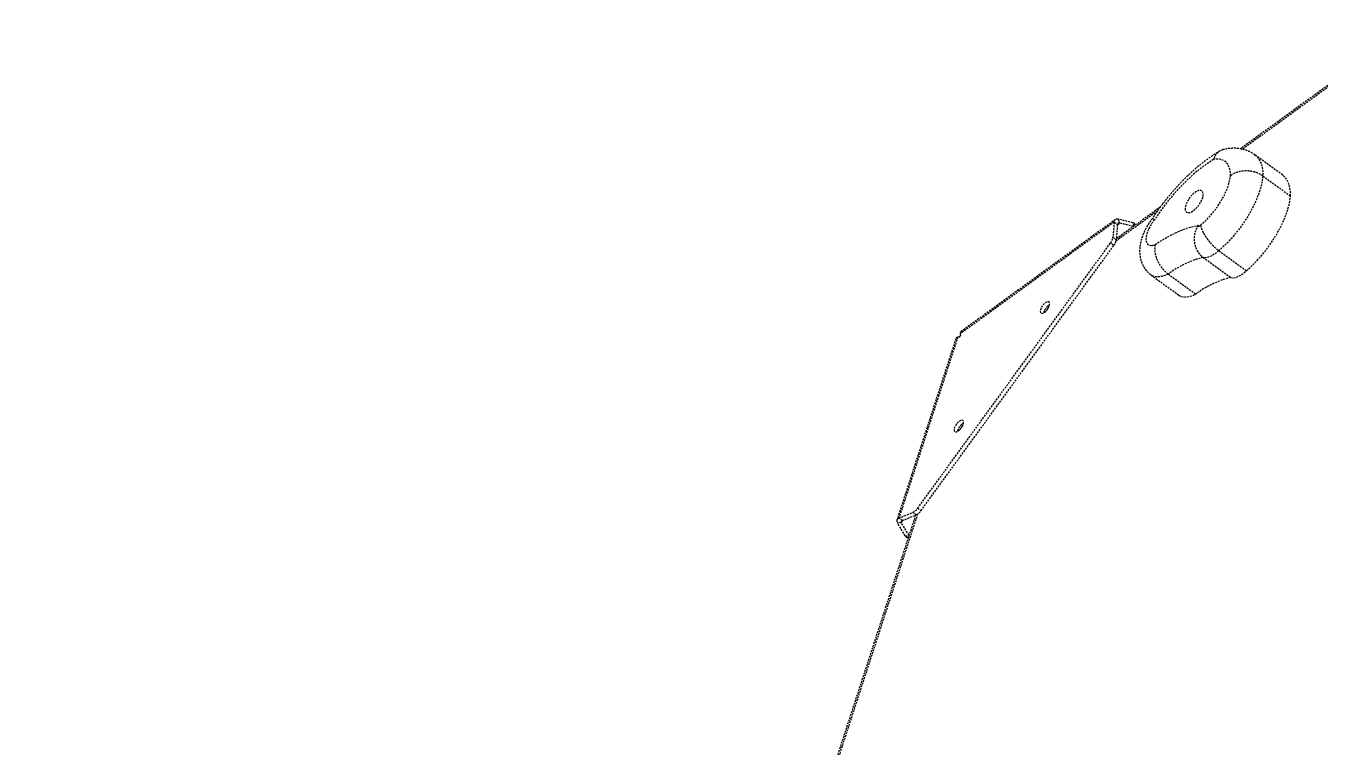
# Model space of a CAD drawing. Header units: millimetres. Extents: x -6061 to 5100, y -3651 to 3328.
# Drawn here: x -2573 to -1726, y 434 to 906 of the extents above; entities that cross this region are included whole.
import ezdxf

# ---------------------------------------------------------------- set-up
doc = ezdxf.new("R2010")
doc.units = ezdxf.units.MM
doc.linetypes.add('HIDDEN', pattern=[1.905, 1.27, -0.635])
for name, color, linetype in [('DIKOM_ОБЪЕКТ', 7, 'Continuous'), ('DIKOM_РАЗМЕР_ЗОНА', 7, 'Continuous'), ('DIKOM_РАЗМЕР_ОБЪЕКТА', 7, 'Continuous')]:
    doc.layers.add(name, color=color, linetype=linetype)
doc.styles.add('style1', font='arialbd.ttf', dxfattribs={"width": 0.8})
doc.dimstyles.new('1-50', dxfattribs={"dimtxt": 300, "dimasz": 200, "dimexe": 100, "dimexo": 0, "dimgap": 100, "dimtad": 1, "dimtxsty": 'style1', "dimcen": 200, "dimclrd": 7, "dimclre": 7, "dimclrt": 7, "dimadec": 1, "dimazin": 2, "dimtfac": 1, "dimtmove": 0, "dimatfit": 2, "dimfxl": 0, "dimlwd": 25, "dimlwe": 18, "dimarcsym": 0})

# ---------------------------------------------------------------- blocks, each defined once
blk = doc.blocks.new('*D0')
at = {"layer": 'Defpoints', "color": 0, "transparency": 16777216}
for p in [(3244.44, 1090.08), (-2954.24, -571.35), (3244.44, -1487.03)]:
    blk.add_point(p, dxfattribs=at)
at = {"layer": 'DIKOM_РАЗМЕР_ОБЪЕКТА', "color": 7, "lineweight": 18, "transparency": 16777216}
for p, q in [((3244.44, 1090.08), (3244.44, -1587.03)), ((-2954.24, -571.35), (-2954.24, -1587.03))]:
    blk.add_line(p, q, dxfattribs=at)
at = {"layer": 'DIKOM_РАЗМЕР_ОБЪЕКТА', "color": 7, "lineweight": 25, "transparency": 16777216}
blk.add_line((-2754.24, -1487.03), (3044.44, -1487.03), dxfattribs=at)
at = {"layer": 'DIKOM_РАЗМЕР_ОБЪЕКТА', "color": 7, "transparency": 16777216}
for points in [[(-2754.24, -1453.69), (-2754.24, -1520.36), (-2954.24, -1487.03)], [(3044.44, -1453.69), (3044.44, -1520.36), (3244.44, -1487.03)]]:
    blk.add_solid(points, dxfattribs=at)
at = {"layer": 'DIKOM_РАЗМЕР_ОБЪЕКТА', "color": 7, "transparency": 16777216, "insert": (279.31, -1118.98), "char_height": 300, "attachment_point": 5, "style": 'style1'}
blk.add_mtext('{\\fArial|b0|i0|c204|p34;\\H1.75x;6200}', dxfattribs=at)
blk = doc.blocks.new('*D1')
at = {"layer": 'Defpoints', "color": 0, "transparency": 16777216}
for p in [(2324.34, 3327.92), (-5419.16, -2822.08), (-1808.64, -2822.08)]:
    blk.add_point(p, dxfattribs=at)
at = {"layer": 'DIKOM_РАЗМЕР_ЗОНА', "color": 7, "lineweight": 18, "transparency": 16777216}
for p, q in [((2324.34, 3327.92), (-5519.16, 3327.92)), ((-1808.64, -2822.08), (-5519.16, -2822.08))]:
    blk.add_line(p, q, dxfattribs=at)
at = {"layer": 'DIKOM_РАЗМЕР_ЗОНА', "color": 7, "lineweight": 25, "transparency": 16777216}
blk.add_line((-5419.16, 3127.92), (-5419.16, -2622.08), dxfattribs=at)
at = {"layer": 'DIKOM_РАЗМЕР_ЗОНА', "color": 7, "transparency": 16777216}
for points in [[(-5452.49, 3127.92), (-5385.83, 3127.92), (-5419.16, 3327.92)], [(-5452.49, -2622.08), (-5385.83, -2622.08), (-5419.16, -2822.08)]]:
    blk.add_solid(points, dxfattribs=at)
at = {"layer": 'DIKOM_РАЗМЕР_ЗОНА', "color": 7, "transparency": 16777216, "insert": (-5787.21, -178.18), "char_height": 300, "attachment_point": 5, "rotation": 90, "style": 'style1'}
blk.add_mtext('{\\fArial|b0|i0|c204|p34;\\H1.75x;6150}', dxfattribs=at)
blk = doc.blocks.new('*D2')
at = {"layer": 'Defpoints', "color": 0, "transparency": 16777216}
for p in [(5097.78, 1174.32), (-4808.91, -571.39), (5097.78, -3550.63)]:
    blk.add_point(p, dxfattribs=at)
at = {"layer": 'DIKOM_РАЗМЕР_ЗОНА', "color": 7, "lineweight": 18, "transparency": 16777216}
for p, q in [((5097.78, 1174.32), (5097.78, -3650.63)), ((-4808.91, -571.39), (-4808.91, -3650.63))]:
    blk.add_line(p, q, dxfattribs=at)
at = {"layer": 'DIKOM_РАЗМЕР_ЗОНА', "color": 7, "lineweight": 25, "transparency": 16777216}
blk.add_line((-4608.91, -3550.63), (4897.78, -3550.63), dxfattribs=at)
at = {"layer": 'DIKOM_РАЗМЕР_ЗОНА', "color": 7, "transparency": 16777216}
for points in [[(-4608.91, -3517.3), (-4608.91, -3583.96), (-4808.91, -3550.63)], [(4897.78, -3517.3), (4897.78, -3583.96), (5097.78, -3550.63)]]:
    blk.add_solid(points, dxfattribs=at)
at = {"layer": 'DIKOM_РАЗМЕР_ЗОНА', "color": 7, "transparency": 16777216, "insert": (864.15, -3182.58), "char_height": 300, "attachment_point": 5, "style": 'style1'}
blk.add_mtext('{\\fArial|b0|i0|c204|p34;\\H1.75x;9900}', dxfattribs=at)
blk = doc.blocks.new('*D3')
at = {"layer": 'Defpoints', "color": 0, "transparency": 16777216}
for p in [(-3174.2, 1527.92), (2804.07, 1527.92), (-2373.39, -1022.08)]:
    blk.add_point(p, dxfattribs=at)
at = {"layer": 'DIKOM_РАЗМЕР_ОБЪЕКТА', "color": 7, "lineweight": 18, "transparency": 16777216}
for p, q in [((2804.07, 1527.92), (-3274.2, 1527.92)), ((-2373.39, -1022.08), (-3274.2, -1022.08))]:
    blk.add_line(p, q, dxfattribs=at)
at = {"layer": 'DIKOM_РАЗМЕР_ОБЪЕКТА', "color": 7, "lineweight": 25, "transparency": 16777216}
blk.add_line((-3174.2, -822.08), (-3174.2, 1327.92), dxfattribs=at)
at = {"layer": 'DIKOM_РАЗМЕР_ОБЪЕКТА', "color": 7, "transparency": 16777216}
for points in [[(-3207.54, 1327.92), (-3140.87, 1327.92), (-3174.2, 1527.92)], [(-3207.54, -822.08), (-3140.87, -822.08), (-3174.2, -1022.08)]]:
    blk.add_solid(points, dxfattribs=at)
at = {"layer": 'DIKOM_РАЗМЕР_ОБЪЕКТА', "color": 7, "transparency": 16777216, "insert": (-3542.25, 166.98), "char_height": 300, "attachment_point": 5, "rotation": 90, "style": 'style1'}
blk.add_mtext('{\\fArial|b0|i0|c204|p34;\\H1.75x;2550}', dxfattribs=at)

msp = doc.modelspace()

# ---------------------------------------------------------------- linework, layer by layer
at = {"layer": 'DIKOM_ОБЪЕКТ', "color": 7, "linetype": 'HIDDEN', "lineweight": 15}
for p, q in [((-1691.062, 887.975), (-1777.615, 825.091)), ((-1690.172, 887.329), (-1776.191, 824.833)), ((-1749.93, 807.986), (-1768.02, 821.129)), ((-1762.852, 807.334), (-1744.762, 794.191)), ((-1831.852, 784.393), (-1859.044, 764.637)), ((-1829.936, 787.077), (-1858.818, 766.093)), ((-1860.268, 777.075), (-1961.126, 703.795)), ((-1859.453, 778.775), (-1960.537, 705.33)), ((-1860.268, 777.075), (-1861.024, 767.206)), ((-1860.268, 777.075), (-1858.097, 775.498)), ((-1858.097, 775.498), (-1858.854, 765.629)), ((-1858.097, 775.498), (-1856.755, 776.472)), ((-1857.584, 779.024), (-1856.755, 776.472)), ((-1847.964, 776.694), (-1857.584, 779.024)), ((-1847.589, 774.252), (-1856.755, 776.472)), ((-1847.251, 774.497), (-1847.964, 776.694)), ((-1846.438, 775.088), (-1846.65, 775.738)), ((-1988.924, 589.592), (-1862.656, 763.392)), ((-1860.485, 761.815), (-1862.656, 763.392)), ((-1861.024, 767.206), (-1858.854, 765.629)), ((-1986.753, 588.015), (-1860.485, 761.815)), ((-1802.014, 753.989), (-1783.924, 740.846)), ((-1791.701, 758.394), (-1773.611, 745.251)), ((-1835.946, 742.346), (-1817.856, 729.202)), ((-1824.888, 743.095), (-1806.798, 729.952)), ((-1961.126, 703.795), (-1960.991, 702.865)), ((-1963.959, 700.62), (-2002.564, 581.791)), ((-1962.681, 701.655), (-2001.199, 583.091)), ((-1961.754, 701.814), (-1962.681, 701.655)), ((-1990.307, 585.107), (-2054.317, 388.104)), ((-1988.992, 585.772), (-2053.428, 387.458)), ((-2001.199, 583.091), (-1992.047, 586.862)), ((-1999.028, 581.514), (-1989.876, 585.284)), ((-1989.876, 585.284), (-1992.047, 586.862)), ((-1988.924, 589.592), (-1986.753, 588.015)), ((-1999.541, 579.937), (-2002.224, 579.936)), ((-1997.035, 571.507), (-2002.224, 579.936)), ((-1999.028, 581.514), (-2001.199, 583.091)), ((-1999.541, 579.937), (-1999.028, 581.514)), ((-1994.596, 571.905), (-1999.541, 579.937)), ((-1997.035, 571.507), (-1994.726, 571.507)), ((-1995.72, 570.552), (-1995.036, 570.552))]:
    msp.add_line(p, q, dxfattribs=at)
at = {"layer": 'DIKOM_ОБЪЕКТ', "color": 7, "linetype": 'HIDDEN', "lineweight": 15, "flags": 128}
for points in [[(-1795.135, 818.125), (-1798.506, 815.982), (-1801.91, 813.578), (-1805.33, 810.927), (-1808.748, 808.043), (-1812.144, 804.942), (-1815.5, 801.64), (-1818.8, 798.155), (-1822.024, 794.506), (-1825.155, 790.712), (-1828.178, 786.793), (-1831.074, 782.771), (-1833.831, 778.667)], [(-1784.051, 807.507), (-1784.152, 809.726), (-1784.496, 811.73), (-1785.081, 813.497), (-1785.9, 815.012), (-1786.946, 816.257), (-1788.208, 817.223), (-1789.674, 817.897), (-1791.328, 818.274), (-1793.154, 818.351), (-1795.135, 818.125)], [(-1768.023, 821.132), (-1767.328, 820.579), (-1765.923, 819.092), (-1764.772, 817.295), (-1763.883, 815.203), (-1763.264, 812.833), (-1762.919, 810.203), (-1762.852, 807.334)], [(-1803.714, 775.046), (-1801.485, 776.963), (-1799.285, 779.088), (-1797.144, 781.396), (-1795.087, 783.857), (-1793.14, 786.441), (-1791.329, 789.115), (-1789.674, 791.846), (-1788.198, 794.599), (-1786.92, 797.34), (-1785.853, 800.035), (-1785.013, 802.649), (-1784.41, 805.15), (-1784.051, 807.507)], [(-1762.852, 807.334), (-1763.215, 804.512), (-1763.818, 801.537), (-1764.657, 798.436), (-1765.725, 795.231), (-1767.014, 791.951), (-1768.513, 788.62), (-1770.21, 785.266), (-1772.091, 781.915), (-1774.141, 778.596), (-1776.344, 775.335), (-1778.682, 772.157), (-1781.135, 769.09), (-1783.685, 766.156), (-1786.31, 763.381), (-1788.989, 760.787), (-1791.701, 758.394)], [(-1744.762, 794.191), (-1744.829, 797.06), (-1745.174, 799.69), (-1745.793, 802.06), (-1746.681, 804.152), (-1747.833, 805.948), (-1749.237, 807.435), (-1749.93, 807.986)], [(-1813.771, 785.964), (-1813.677, 784.911), (-1813.343, 784.091), (-1812.783, 783.538), (-1812.02, 783.272), (-1811.084, 783.307), (-1810.015, 783.639), (-1808.856, 784.256), (-1807.654, 785.132), (-1806.46, 786.232), (-1805.32, 787.51), (-1804.284, 788.914), (-1803.391, 790.386), (-1802.681, 791.867), (-1802.18, 793.295), (-1801.911, 794.613), (-1801.883, 795.766), (-1802.098, 796.707), (-1802.547, 797.397), (-1803.213, 797.809), (-1804.067, 797.925), (-1805.074, 797.74), (-1806.194, 797.263), (-1807.38, 796.513), (-1808.585, 795.52), (-1809.757, 794.325), (-1810.851, 792.977), (-1811.821, 791.532), (-1812.626, 790.047), (-1813.235, 788.585), (-1813.622, 787.205), (-1813.771, 785.964)], [(-1773.611, 745.251), (-1770.899, 747.644), (-1768.22, 750.238), (-1765.594, 753.013), (-1763.045, 755.946), (-1760.591, 759.014), (-1758.254, 762.191), (-1756.051, 765.453), (-1754.001, 768.772), (-1752.12, 772.122), (-1750.423, 775.476), (-1748.924, 778.807), (-1747.635, 782.088), (-1746.567, 785.292), (-1745.728, 788.394), (-1745.125, 791.368), (-1744.762, 794.191)], [(-1833.831, 778.667), (-1835.22, 776.814), (-1836.46, 774.875), (-1837.516, 772.903), (-1838.359, 770.954), (-1838.967, 769.079), (-1839.322, 767.332), (-1839.415, 765.758), (-1839.244, 764.402), (-1838.812, 763.3), (-1838.133, 762.483), (-1837.224, 761.974), (-1836.11, 761.785), (-1834.822, 761.922), (-1833.395, 762.382)], [(-1833.395, 762.382), (-1829.615, 764.845), (-1825.876, 767.066), (-1822.192, 769.037), (-1818.575, 770.752), (-1815.039, 772.204), (-1811.595, 773.388), (-1808.255, 774.301), (-1805.032, 774.938)], [(-1805.032, 774.938), (-1805.032, 774.703), (-1804.968, 774.528), (-1804.843, 774.424), (-1804.665, 774.4), (-1804.448, 774.457), (-1804.206, 774.59), (-1803.956, 774.791), (-1803.714, 775.046)], [(-1791.701, 758.394), (-1793.145, 757.143), (-1794.591, 756.065), (-1796.015, 755.178), (-1797.392, 754.496), (-1798.702, 754.03), (-1799.921, 753.789), (-1801.032, 753.775), (-1802.014, 753.989)], [(-1824.888, 743.095), (-1826.969, 742.167), (-1828.95, 741.531), (-1830.808, 741.194), (-1832.518, 741.161), (-1834.061, 741.432), (-1835.417, 742.003), (-1835.945, 742.345)], [(-1783.924, 740.846), (-1782.942, 740.631), (-1781.831, 740.645), (-1780.611, 740.887), (-1779.302, 741.353), (-1777.924, 742.035), (-1776.501, 742.922), (-1775.055, 744), (-1773.611, 745.251)], [(-1817.856, 729.202), (-1817.327, 728.86), (-1815.971, 728.289), (-1814.428, 728.018), (-1812.718, 728.051), (-1810.86, 728.388), (-1808.879, 729.024), (-1806.798, 729.952)], [(-1905.914, 723.701), (-1906.768, 722.803), (-1907.521, 721.767), (-1908.114, 720.678), (-1908.498, 719.624), (-1908.642, 718.69), (-1908.535, 717.952), (-1908.185, 717.469), (-1907.62, 717.282), (-1906.887, 717.404), (-1906.044, 717.826), (-1905.16, 718.515), (-1904.307, 719.413), (-1903.553, 720.449), (-1902.96, 721.538), (-1902.576, 722.592), (-1902.432, 723.526), (-1902.539, 724.264), (-1902.889, 724.746), (-1903.454, 724.934), (-1904.188, 724.812), (-1905.03, 724.389), (-1905.914, 723.701)], [(-1903.743, 722.124), (-1902.86, 722.812), (-1902.48, 723.033)], [(-1962.34, 646.034), (-1963.193, 645.136), (-1963.947, 644.1), (-1964.54, 643.011), (-1964.924, 641.957), (-1965.068, 641.023), (-1964.961, 640.285), (-1964.611, 639.803), (-1964.046, 639.615), (-1963.313, 639.737), (-1962.47, 640.16), (-1961.586, 640.848), (-1960.733, 641.746), (-1959.979, 642.782), (-1959.386, 643.871), (-1959.002, 644.925), (-1958.858, 645.859), (-1958.965, 646.597), (-1959.315, 647.08), (-1959.88, 647.267), (-1960.613, 647.145), (-1961.456, 646.722), (-1962.34, 646.034)], [(-1960.169, 644.457), (-1959.285, 645.145), (-1958.906, 645.366)]]:
    msp.add_lwpolyline(points, dxfattribs=at)
at = {"layer": 'DIKOM_ОБЪЕКТ', "color": 7, "linetype": 'HIDDEN', "lineweight": 15}
for centre, radius, start, end in [((-1858.255, 777.126), 2.013, 70.533454, 181.459974), ((-1857.091, 775.523), 1.007, 70.528973, 181.457948), ((-1848.15, 775.056), 1.648, 24.468293, 83.520538), ((-1869.031, 768.375), 8.092, 321.985215, 351.691971), ((-1866.858, 766.797), 8.089, 321.979631, 351.697554), ((-1785.618, 690.103), 65.956, 104.39352, 126.540142), ((-1767.526, 676.956), 65.961, 104.394318, 126.539344), ((-1898.087, 715.715), 8.548, 131.430989, 167.221275), ((-1896.259, 714.376), 9.705, 134.7073, 153.338321), ((-1954.513, 638.048), 8.548, 131.430989, 167.221275), ((-1952.679, 636.705), 9.714, 134.680799, 153.362552), ((-1995.633, 594.114), 8.09, 296.30795, 326.021775), ((-1993.462, 592.537), 8.09, 296.30795, 326.021775), ((-2000.626, 581.161), 2.014, 106.548169, 217.463898), ((-1998.742, 580.549), 1.007, 106.547118, 217.464631), ((-1995.534, 572.191), 1.649, 204.491754, 263.515462)]:
    msp.add_arc(centre, radius, start, end, dxfattribs=at)
msp.add_ellipse((-1961.543, 702.463), major_axis=(0.441, 0.607), ratio=0.5627972, start_param=3.6652558, end_param=5.7596509, dxfattribs=at)
for points, knots in [([(-1790.864, 823.762), (-1791.202, 823.568), (-1792.798, 822.648), (-1795.642, 820.833), (-1799.377, 818.233), (-1803.069, 815.416), (-1806.709, 812.408), (-1810.289, 809.217), (-1813.801, 805.857), (-1817.237, 802.342), (-1820.589, 798.684), (-1823.846, 794.895), (-1827.002, 790.99), (-1830.04, 786.977), (-1832.773, 783.161), (-1834.424, 780.653), (-1835.155, 779.542)], [0, 0, 0, 0, 0.0210952, 0.0998112, 0.1780148, 0.255706, 0.3329136, 0.4096806, 0.4860744, 0.5621563, 0.6379897, 0.7136315, 0.789143, 0.8645745, 0.9399811, 1, 1, 1, 1]), ([(-1788.751, 824.563), (-1789.057, 824.498), (-1789.959, 824.307), (-1791.31, 823.562), (-1792.749, 822.367), (-1794.108, 820.619), (-1794.812, 819.094), (-1795.131, 818.136), (-1795.135, 818.125)], [0, 0, 0, 0, 0.1036119, 0.3059295, 0.5101647, 0.7144222, 0.9967282, 1, 1, 1, 1]), ([(-1768.048, 821.102), (-1768.33, 821.319), (-1769.309, 822.071), (-1771.167, 823.082), (-1773.566, 824.12), (-1776.069, 824.859), (-1778.645, 825.324), (-1781.291, 825.515), (-1784.005, 825.427), (-1786.509, 825.127), (-1788.089, 824.751), (-1788.758, 824.592)], [0, 0, 0, 0, 0.048303, 0.1674901, 0.2858879, 0.4044949, 0.5243695, 0.64669, 0.7727106, 0.9037251, 1, 1, 1, 1]), ([(-1762.852, 807.334), (-1763.491, 807.756), (-1764.769, 808.599), (-1767, 809.554), (-1769.388, 810.238), (-1771.888, 810.622), (-1774.424, 810.689), (-1776.927, 810.449), (-1779.322, 809.895), (-1781.756, 808.977), (-1783.267, 808.089), (-1784.033, 807.521), (-1784.051, 807.507)], [0, 0, 0, 0, 0.1073023, 0.2146155, 0.3219153, 0.4292194, 0.5365459, 0.6438783, 0.751253, 0.8586395, 0.996645, 1, 1, 1, 1]), ([(-1835.16, 779.549), (-1835.26, 779.423), (-1835.972, 778.529), (-1837.199, 776.776), (-1838.766, 774.264), (-1840.158, 771.642), (-1841.369, 768.912), (-1842.372, 766.055), (-1843.087, 763.208), (-1843.494, 760.452), (-1843.608, 757.879), (-1843.452, 755.421), (-1843.037, 753.079), (-1842.37, 750.852), (-1841.455, 748.752), (-1840.304, 746.792), (-1838.874, 744.951), (-1837.415, 743.449), (-1836.333, 742.671), (-1835.921, 742.374)], [0, 0, 0, 0, 0.0110824, 0.0785095, 0.1462578, 0.2148372, 0.2850303, 0.3576651, 0.433394, 0.5007319, 0.5646392, 0.625327, 0.6835802, 0.7401266, 0.795519, 0.8501534, 0.9043203, 0.9635117, 1, 1, 1, 1]), ([(-1835.125, 779.522), (-1835.131, 779.533), (-1835.154, 779.573), (-1834.792, 779.346), (-1834.246, 778.967), (-1833.837, 778.672), (-1833.831, 778.667)], [0, 0, 0, 0, 0.14745802, 0.51469787, 0.99273784, 1, 1, 1, 1]), ([(-1805.032, 774.938), (-1805.037, 774.932), (-1805.446, 774.431), (-1806.166, 773.314), (-1807.039, 771.358), (-1807.658, 769.076), (-1807.917, 766.568), (-1807.785, 764.043), (-1807.281, 761.623), (-1806.419, 759.324), (-1805.24, 757.26), (-1803.776, 755.416), (-1802.607, 754.469), (-1802.014, 753.989)], [0, 0, 0, 0, 0.0010763, 0.0812558, 0.1643761, 0.2682215, 0.3751107, 0.4780685, 0.5839544, 0.6864848, 0.7919586, 0.8944854, 1, 1, 1, 1]), ([(-1803.714, 775.046), (-1803.713, 775.04), (-1803.55, 774.451), (-1803.224, 773.2), (-1802.392, 771.201), (-1801.397, 769.263), (-1800.155, 767.263), (-1798.712, 765.26), (-1797.095, 763.312), (-1795.357, 761.48), (-1793.538, 759.798), (-1792.313, 758.862), (-1791.701, 758.394)], [0, 0, 0, 0, 0.00168196, 0.1432377, 0.25040222, 0.35756247, 0.46465298, 0.57173885, 0.67880104, 0.78586429, 0.89293236, 1, 1, 1, 1]), ([(-1833.395, 762.382), (-1833.398, 762.37), (-1833.602, 761.495), (-1833.765, 759.861), (-1833.58, 757.368), (-1833.091, 755.06), (-1832.293, 752.721), (-1831.226, 750.457), (-1829.904, 748.284), (-1828.389, 746.309), (-1826.703, 744.52), (-1825.499, 743.575), (-1824.888, 743.095)], [0, 0, 0, 0, 0.0020455, 0.1451489, 0.2509367, 0.3597587, 0.4650829, 0.5734328, 0.6785532, 0.7867067, 0.8918219, 1, 1, 1, 1]), ([(-1960.521, 705.342), (-1960.521, 705.342), (-1960.521, 705.218), (-1961.215, 704.745), (-1961.157, 704.127), (-1961.126, 703.795)], [0, 0, 0, 0, 0.00003693, 0.46081975, 1, 1, 1, 1]), ([(-1962.681, 701.655), (-1963.011, 701.542), (-1963.615, 701.335), (-1963.856, 700.83), (-1963.965, 700.601)], [0, 0, 0, 0, 0.5464335, 1, 1, 1, 1])]:
    msp.add_open_spline(points, degree=3, knots=knots, dxfattribs=at)

# ---------------------------------------------------------------- dimensions: what is measured, and where the dimension line sits
at = {"layer": 'DIKOM_РАЗМЕР_ЗОНА'}
dim = msp.add_linear_dim(base=(-5419.159, -2822.077), p1=(2324.34, 3327.923), p2=(-1808.638, -2822.077), angle=90, text='{\\fArial|b0|i0|c204|p34;\\H1.75x;<>}', dimstyle='1-50', dxfattribs=at)
dim.commit()
dim.dimension.update_dxf_attribs({"geometry": '*D1', "text_midpoint": (-5419.159, -178.183), "dimtype": 160})
dim = msp.add_linear_dim(base=(5097.777, -3550.63), p1=(-4808.913, -571.389), p2=(5097.777, 1174.316), text='{\\fArial|b0|i0|c204|p34;\\H1.75x;9900}', dimstyle='1-50', dxfattribs=at)
dim.commit()
dim.dimension.update_dxf_attribs({"geometry": '*D2', "text_midpoint": (864.153, -3550.63), "dimtype": 160})
at = {"layer": 'DIKOM_РАЗМЕР_ОБЪЕКТА'}
dim = msp.add_linear_dim(base=(-3174.204, 1527.923), p1=(-2373.391, -1022.077), p2=(2804.073, 1527.923), angle=90, text='{\\fArial|b0|i0|c204|p34;\\H1.75x;<>}', dimstyle='1-50', dxfattribs=at)
dim.commit()
dim.dimension.update_dxf_attribs({"geometry": '*D3', "text_midpoint": (-3174.204, 166.976), "dimtype": 160})
dim = msp.add_linear_dim(base=(3244.443, -1487.027), p1=(-2954.235, -571.349), p2=(3244.443, 1090.082), text='{\\fArial|b0|i0|c204|p34;\\H1.75x;6200}', dimstyle='1-50', dxfattribs=at)
dim.commit()
dim.dimension.update_dxf_attribs({"geometry": '*D0', "text_midpoint": (279.308, -1487.027), "dimtype": 160})

doc.saveas('drawing.dxf')
